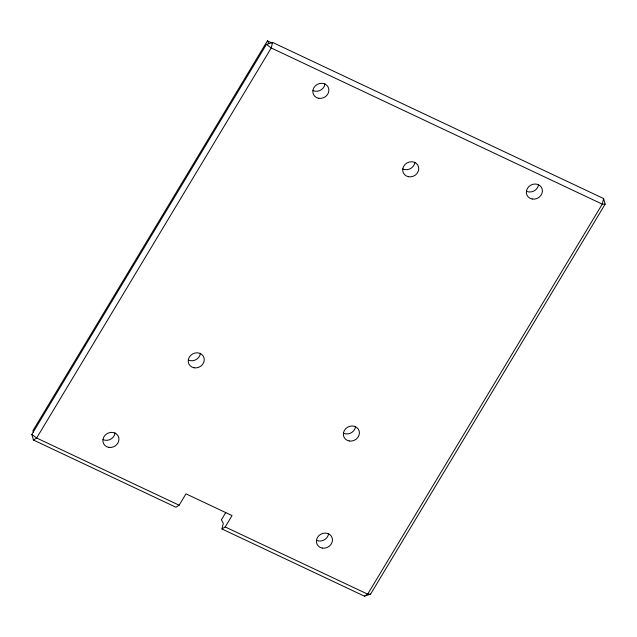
<?xml version="1.0" encoding="UTF-8"?>
<svg xmlns="http://www.w3.org/2000/svg" width="637" height="637" viewBox="0 0 637 637"><rect width="100%" height="100%" fill="white"/><g stroke="black" fill="none" stroke-linecap="round" stroke-linejoin="round"><path stroke-width="0.96" d="M272.564 42.4L271.235 47.974L36.643 438.009L33.411 440.016L31.85 434.41L266.441 44.383L272.564 42.4L603.589 198.545L605.15 204.151L370.567 594.17L364.436 596.168L221.963 528.957L223.292 523.383L221.389 519.808L225.785 512.49M603.589 198.545L602.26 204.127L367.668 594.154L364.436 596.168M271.919 42.958L267.421 40.832L32.829 430.867L33.594 432.292M33.411 440.016L175.884 507.219L179.116 505.213L185.964 493.834L232.043 515.572L225.195 526.95L221.963 528.957M370.567 594.17L367.668 594.154L225.195 526.95M605.15 204.151L602.26 204.127L271.235 47.974L266.441 44.383M179.116 505.213L36.643 438.009L31.85 434.41M267.421 40.832L268.949 43.69M115.106 432.849A8.225 7.373 -28.1 0 1 102.995 439.61M200.432 353.28A8.225 7.373 -28.1 0 1 188.321 360.048M355.573 426.464A8.225 7.373 -28.1 0 1 343.462 433.232M328.62 533.567A8.225 7.373 -28.1 0 1 316.509 540.327M538.568 184.515A8.225 7.373 -28.1 0 1 526.457 191.275M414.926 162.228A8.225 7.373 -28.1 0 1 402.815 168.988M325.053 83.797A8.225 7.373 -28.1 0 1 312.942 90.558M322.258 548.083A8.225 7.373 -28.1 0 0 332.227 538.114A8.225 7.373 -28.1 0 0 318.818 535.725A8.225 7.373 -28.1 0 0 322.258 548.083M349.203 440.979A8.225 7.373 -28.1 0 0 359.18 431.018A8.225 7.373 -28.1 0 0 345.772 428.621A8.225 7.373 -28.1 0 0 349.203 440.979M194.062 367.796A8.225 7.373 -28.1 0 0 204.031 357.835A8.225 7.373 -28.1 0 0 190.63 355.438A8.225 7.373 -28.1 0 0 194.062 367.796M108.736 447.365A8.225 7.373 -28.1 0 0 118.713 437.404A8.225 7.373 -28.1 0 0 105.304 435.007A8.225 7.373 -28.1 0 0 108.736 447.365M532.198 199.023A8.225 7.373 -28.1 0 0 542.175 189.062A8.225 7.373 -28.1 0 0 528.766 186.665A8.225 7.373 -28.1 0 0 532.198 199.023M408.556 176.744A8.225 7.373 -28.1 0 0 418.525 166.783A8.225 7.373 -28.1 0 0 405.124 164.386A8.225 7.373 -28.1 0 0 408.556 176.744M318.683 98.305A8.225 7.373 -28.1 0 0 328.652 88.344A8.225 7.373 -28.1 0 0 315.251 85.947A8.225 7.373 -28.1 0 0 318.683 98.305"/></g></svg>
